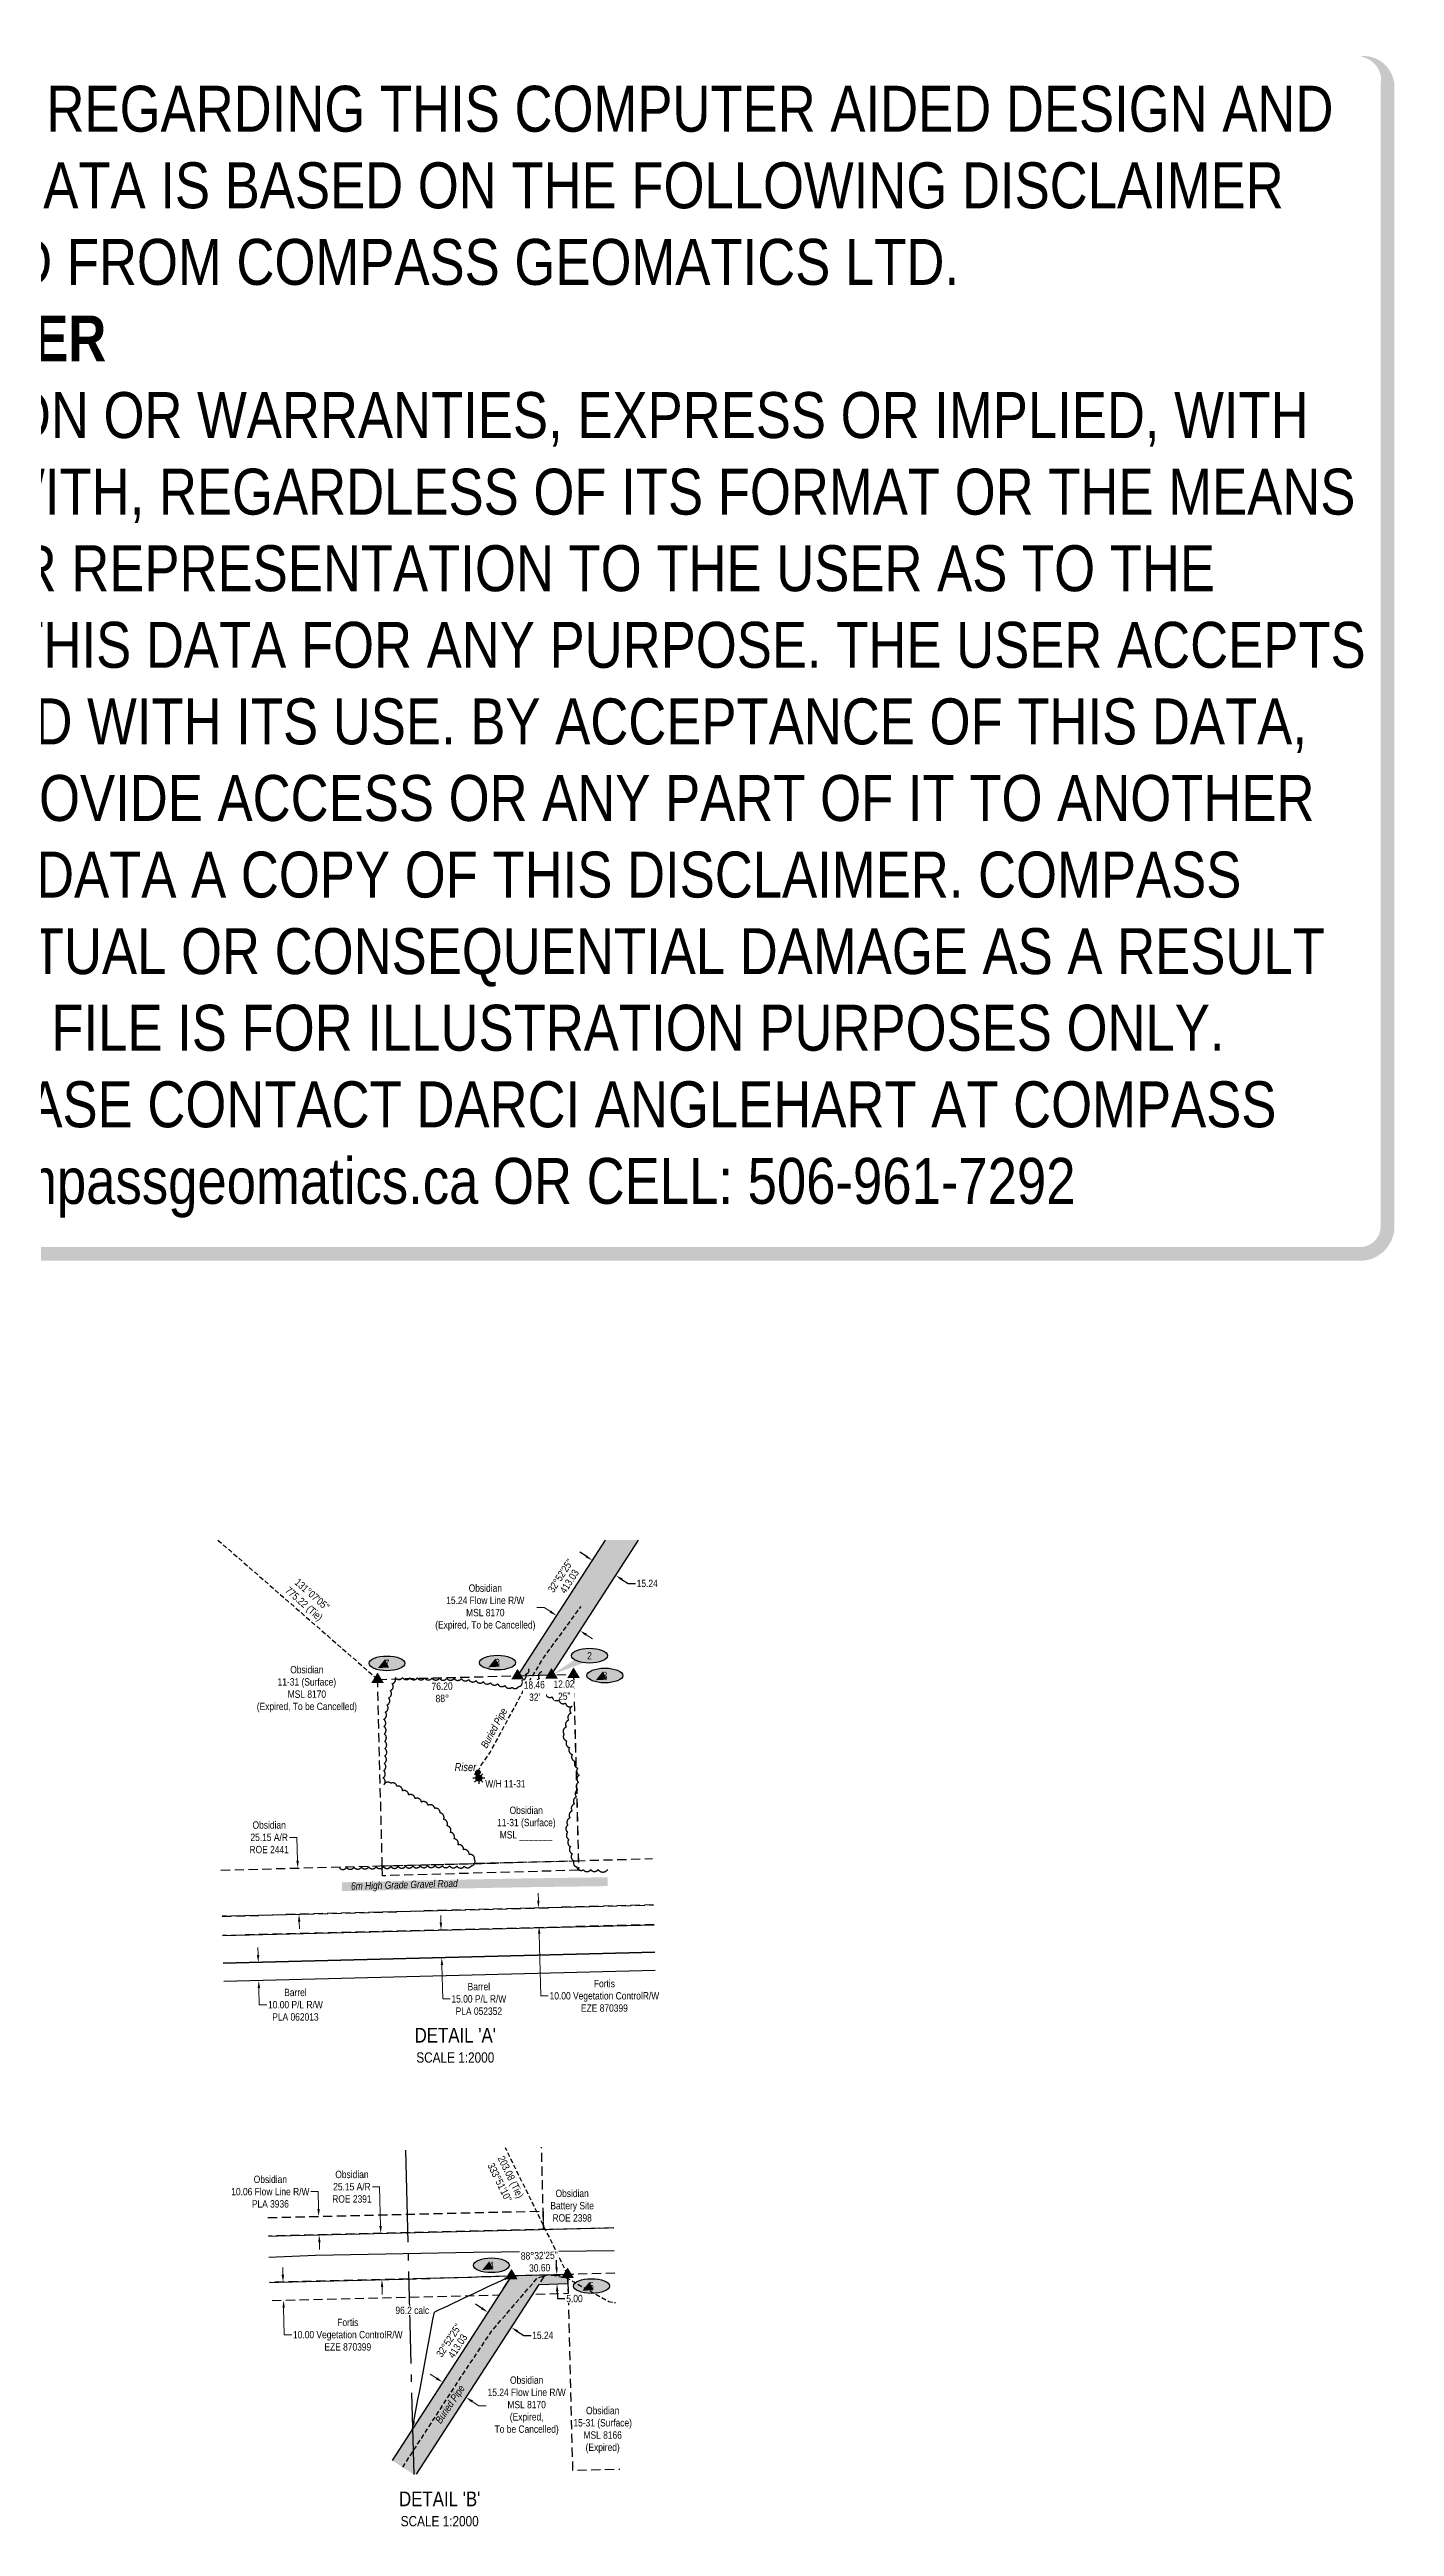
# Model space of a CAD drawing. Extents: x 622057 to 626005, y 5884179 to 5887549.
# Drawn here: x 624176 to 626005, y 5884179 to 5887549 of the extents above; entities that cross this region are included whole.
import ezdxf
from ezdxf.enums import TextEntityAlignment as Align

# ---------------------------------------------------------------- set-up
doc = ezdxf.new("R2010")
doc.units = 0
doc.header["$LTSCALE"] = 5
doc.header["$PDMODE"] = 3
doc.header["$PDSIZE"] = 0.5
for name, pattern in [('0', [1, 1, 0]), ('foc-ACCESSROAD', [3.75, 2.5, -1.25]), ('foc-FLOWLINE', [3.75, 2.5, -1.25]), ('foc-QUARTERLINE', [33, 25, -3, 2, -3]), ('foc-TIELINE', [1.875, 1.25, -0.625]), ('UG_PIPE', [1.875, 1.25, -0.625])]:
    doc.linetypes.add(name, pattern=pattern)
doc.layers.get('Defpoints').update_dxf_attribs({"color": 9})
for name, color, linetype in [('AS-PIPE-UG', 44, 'UG_PIPE'), ('AS-PIPE-UG-T', 44, 'Continuous'), ('AS-POWER', 104, 'foc-POWER'), ('AS-ROADS', 254, 'Continuous'), ('AS-SYMBOL', 7, 'Continuous'), ('C-AR', 13, 'foc-ACCESSROAD'), ('C-FLOWLINE', 13, 'foc-FLOWLINE'), ('C-WS', 13, 'foc-ACCESSROAD'), ('C-WS-S', 8, 'Continuous'), ('DETAIL-T', 7, 'Continuous'), ('F-EZE', 190, 'foc-FLOWLINE'), ('F-RW', 190, 'Continuous'), ('L-BD', 7, 'Continuous'), ('L-MON', 1, 'Continuous'), ('L-SECQ', 8, 'foc-QUARTERLINE'), ('L-TIE', 7, 'foc-TIELINE'), ('L-TIE-T', 7, 'Continuous'), ('P-ELEVATION', 7, 'Continuous'), ('P-PROPOSED', 10, 'Continuous'), ('P-PROPOSED-H', 21, 'Continuous'), ('P-TXT', 4, 'Continuous'), ('T-BUSH', 110, '0')]:
    doc.layers.add(name, color=color, linetype=linetype)
for name, color, linetype, lineweight in [('C-AR-T', 13, 'Continuous', 9), ('C-FLOWLINE-T', 13, 'Continuous', 9), ('C-WS-T', 13, 'Continuous', 9), ('F-EZE-T', 190, 'Continuous', 9), ('F-RW-T', 190, 'Continuous', 9), ('T-TEXT', 48, 'Continuous', 18)]:
    doc.layers.add(name, color=color, linetype=linetype, lineweight=lineweight)
doc.layers.add('DISCLAIMER', color=7, linetype='Continuous', plot=False)
doc.styles.add('100L', font='ARIALN.TTF', dxfattribs={"height": 11})
doc.styles.add('80', font='ARIALN.TTF', dxfattribs={"height": 10})
doc.styles.add('80CG', font='ARIALN.TTF', dxfattribs={"height": 10})
doc.styles.add('80L', font='ARIALN.TTF', dxfattribs={"height": 10})
doc.styles.add('foc-LtypeFont', font='ARIALN.TTF', dxfattribs={"height": 7.35})
doc.linetypes.add('foc-POWER', pattern='A,6,-1,["P",foc-LtypeFont,S=0.2,R=0,X=-0.625,Y=-0.75],-1.24,4', length=12.24)
doc.dimstyles.new('Compass 5 000', dxfattribs={"dimscale": 5, "dimtxt": 9, "dimasz": 2, "dimexe": 0.2, "dimexo": 0.0625, "dimgap": 0.5, "dimtad": 0, "dimtih": 1, "dimtoh": 1, "dimzin": 0, "dimdsep": 46, "dimtxsty": '80CG', "dimcen": 0.1, "dimse1": 1, "dimse2": 1, "dimclrd": 256, "dimclrt": 256, "dimaunit": 1, "dimadec": 4, "dimazin": 0, "dimtfac": 0.06, "dimtofl": 0, "dimtmove": 0, "dimatfit": 1, "dimfxl": 0.2, "dimtolj": 1, "dimtzin": 0, "dimlwd": -1, "dimarcsym": 0})

# ---------------------------------------------------------------- blocks, each defined once
blk = doc.blocks.new('we')
at = {"layer": 'P-ELEVATION'}
h = blk.add_hatch(color=111, dxfattribs=at)
h.dxf.hatch_style = 1
edge = h.paths.add_edge_path()
edge.add_ellipse((0, 0), major_axis=(-24.4, 0), ratio=0.410256, start_angle=0, end_angle=360)
at = {"layer": 'P-ELEVATION', "color": 7, "flags": 128}
blk.add_lwpolyline([(0, 0, 12.5, 0, 0), (-12.4, -6.4, 0, 0, 0)], format="xyseb", dxfattribs=at)
at = {"layer": 'P-ELEVATION', "color": 7}
blk.add_ellipse((0, 0), major_axis=(-24.4, 0), ratio=0.410256, dxfattribs=at)
at = {"layer": 'P-ELEVATION', "style": '80'}
blk.add_attdef('ELEVATION', text='', height=10, dxfattribs=at).set_placement((0, 0), align=Align.MIDDLE_CENTER)
blk = doc.blocks.new('*D502')
at = {"layer": 'C-AR-T', "transparency": 16777216}
for p, q in [((624512.6, 5885116.9), (624502.6, 5885116.9)), ((624513.4, 5885085.1), (624512.6, 5885116.9)), ((624515.6, 5885002.3), (624515.9, 5884992.3))]:
    blk.add_line(p, q, dxfattribs=at)
for points in [[(624515.1, 5885085.2), (624511.7, 5885085.1), (624513.7, 5885075.1)], [(624517.3, 5885002.3), (624513.9, 5885002.2), (624515.3, 5885012.2)]]:
    blk.add_solid(points, dxfattribs=at)
at = {"layer": 'Defpoints', "color": 0, "transparency": 16777216}
for p in [(624510, 5885075), (624513.7, 5885075.1), (624511.7, 5885012.1)]:
    blk.add_point(p, dxfattribs=at)
at = {"layer": 'C-AR-T', "transparency": 16777216, "insert": (624474.8, 5885116.9), "char_height": 10, "attachment_point": 5, "style": '80CG'}
blk.add_mtext('\\A1;Obsidian\\P25.15 A/R\\PROE 2441', dxfattribs=at)
blk = doc.blocks.new('*D503')
at = {"layer": 'C-AR-T', "transparency": 16777216}
for p, q in [((624848.7, 5885429.5), (624838.7, 5885429.5)), ((624857.1, 5885424.1), (624848.7, 5885429.5)), ((624905.9, 5885392.5), (624914.3, 5885387.1))]:
    blk.add_line(p, q, dxfattribs=at)
for points in [[(624858, 5885425.5), (624856.2, 5885422.7), (624865.5, 5885418.6)], [(624906.8, 5885393.9), (624905, 5885391.1), (624897.5, 5885398)]]:
    blk.add_solid(points, dxfattribs=at)
at = {"layer": 'Defpoints', "color": 0, "transparency": 16777216}
for p in [(624864.5, 5885417.1), (624865.5, 5885418.6), (624896.5, 5885396.4)]:
    blk.add_point(p, dxfattribs=at)
at = {"layer": 'C-AR-T', "transparency": 16777216, "insert": (624768.7, 5885429.5), "char_height": 10, "attachment_point": 5, "style": '80CG'}
blk.add_mtext('\\A1;Obsidian\\P15.24 Flow Line R/W\\PMSL 8170\\P(Expired, To be Cancelled)', dxfattribs=at)
blk = doc.blocks.new('*D504')
at = {"layer": 'Defpoints', "color": 0, "transparency": 16777216}
for p in [(624858.4, 5885021.4), (624841.7, 5884995.8), (624859.1, 5884996.2)]:
    blk.add_point(p, dxfattribs=at)
at = {"layer": 'F-EZE-T', "transparency": 16777216}
for p, q in [((624840.8, 5885030.9), (624840.5, 5885040.9)), ((624842, 5884985.8), (624844.3, 5884901.3)), ((624844.3, 5884901.3), (624854.3, 5884901.3))]:
    blk.add_line(p, q, dxfattribs=at)
for points in [[(624842.4, 5885030.9), (624839.1, 5885030.8), (624841, 5885020.9)], [(624843.6, 5884985.8), (624840.3, 5884985.7), (624841.7, 5884995.8)]]:
    blk.add_solid(points, dxfattribs=at)
at = {"layer": 'F-EZE-T', "transparency": 16777216, "insert": (624930.6, 5884901.3), "char_height": 10, "attachment_point": 5, "style": '80CG'}
blk.add_mtext('\\A1;Fortis\\P10.00 Vegetation ControlR/W\\PEZE 870399', dxfattribs=at)
blk = doc.blocks.new('*D505')
at = {"layer": 'Defpoints', "color": 0, "transparency": 16777216}
for p in [(624456.7, 5884946.8), (624457.3, 5884921.8), (624460.6, 5884921.9)]:
    blk.add_point(p, dxfattribs=at)
at = {"layer": 'F-RW-T', "transparency": 16777216}
for p, q in [((624459.7, 5884956.9), (624459.5, 5884966.9)), ((624460.9, 5884911.9), (624461.4, 5884889.2)), ((624461.4, 5884889.2), (624471.4, 5884889.2))]:
    blk.add_line(p, q, dxfattribs=at)
for points in [[(624461.4, 5884956.9), (624458, 5884956.9), (624460, 5884946.9)], [(624462.5, 5884912), (624459.2, 5884911.9), (624460.6, 5884921.9)]]:
    blk.add_solid(points, dxfattribs=at)
at = {"layer": 'F-RW-T', "transparency": 16777216, "insert": (624510.5, 5884889.2), "char_height": 10, "attachment_point": 5, "style": '80CG'}
blk.add_mtext('\\A1;Barrel\\P10.00 P/L R/W\\PPLA 062013', dxfattribs=at)
blk = doc.blocks.new('*D506')
at = {"layer": 'Defpoints', "color": 0, "transparency": 16777216}
for p in [(624753.4, 5884991.9), (624709.4, 5884953.2), (624754.4, 5884954.4)]:
    blk.add_point(p, dxfattribs=at)
at = {"layer": 'F-RW-T', "transparency": 16777216}
for p, q in [((624708.2, 5885000.8), (624708, 5885010.8)), ((624709.7, 5884943.2), (624710.9, 5884897.1)), ((624710.9, 5884897.1), (624720.9, 5884897.1))]:
    blk.add_line(p, q, dxfattribs=at)
for points in [[(624709.9, 5885000.8), (624706.6, 5885000.8), (624708.5, 5884990.8)], [(624711.4, 5884943.3), (624708, 5884943.2), (624709.4, 5884953.2)]]:
    blk.add_solid(points, dxfattribs=at)
at = {"layer": 'F-RW-T', "transparency": 16777216, "insert": (624759.9, 5884897.1), "char_height": 10, "attachment_point": 5, "style": '80CG'}
blk.add_mtext('\\A1;Barrel\\P15.00 P/L R/W\\PPLA 052352', dxfattribs=at)
blk = doc.blocks.new('RISER')
h = blk.add_hatch(color=255)
h.dxf.hatch_style = 1
edge = h.paths.add_edge_path()
edge.add_arc((0, 0), 0.7, 0, 360)
blk.add_hatch(color=13).paths.add_polyline_path([(0.58, -0.15), (-0.58, -0.15, 0.774597)])
at = {"color": 13}
blk.add_line((-0.58, -0.15), (0.58, -0.15), dxfattribs=at)
blk.add_circle((0, 0), 0.6, dxfattribs=at)
blk = doc.blocks.new('GAS')
h = blk.add_hatch(color=255)
h.dxf.hatch_style = 1
edge = h.paths.add_edge_path()
edge.add_arc((0, 0), 0.9, 0, 360)
for p, q in [((-0.81, 0), (-1.62, 0)), ((-0.57, 0.57), (-1.14, 1.14)), ((0, 0.81), (0, 1.62)), ((0.57, 0.57), (1.14, 1.14)), ((1.62, 0), (0.81, 0)), ((-0.57, -0.57), (-1.14, -1.14)), ((0, -0.81), (0, -1.62)), ((1.14, -1.14), (0.57, -0.57))]:
    blk.add_line(p, q)
blk.add_circle((0, 0), 0.8)
blk = doc.blocks.new('TRIA')
blk.add_hatch(color=255).paths.add_polyline_path([(-0.04, 1.52), (-1.47, -0.87), (1.39, -0.87)])
blk = doc.blocks.new('Hybrid_XC')
h = blk.add_hatch(color=251)
h.dxf.hatch_style = 1
h.paths.add_polyline_path([(-0.41, -0.24), (0, 0.45), (0.41, -0.24)])
at = {"color": 251}
for points in [[(-1.3, -0.74), (0, 1.42), (1.3, -0.74)], [(-0.41, -0.24), (0, 0.45), (0.41, -0.24)]]:
    blk.add_lwpolyline(points, close=True, dxfattribs=at)
at = {"color": 4}
blk.add_lwpolyline([(-0.41, -0.24), (0, 0.45), (0.41, -0.24)], close=True, dxfattribs=at)
at = {"layer": 'Defpoints'}
blk.add_circle((0, 0), 0.1, dxfattribs=at)
at = {"xscale": 1.2, "yscale": 1.2, "zscale": 1.2}
blk.add_blockref('TRIA', (0.05, 0.06), dxfattribs=at)
blk = doc.blocks.new('Hybrid_EC')
at = {"color": 251}
for points in [[(-1.3, -0.74), (0, 1.42), (1.3, -0.74)], [(0.47, -0.26), (0, 0.53), (-0.47, -0.26)]]:
    blk.add_lwpolyline(points, close=True, dxfattribs=at)
at = {"layer": 'Defpoints'}
blk.add_circle((0, 0), 0.05, dxfattribs=at)
at = {"xscale": 1.2, "yscale": 1.2, "zscale": 1.2}
blk.add_blockref('TRIA', (0.05, 0.06), dxfattribs=at)
blk = doc.blocks.new('*D507')
at = {"layer": 'C-AR-T', "transparency": 16777216}
for p, q in [((624625, 5884641.6), (624615, 5884641.6)), ((624626.3, 5884588.1), (624625, 5884641.6)), ((624628.3, 5884505.2), (624628.5, 5884495.2))]:
    blk.add_line(p, q, dxfattribs=at)
for points in [[(624628, 5884588.1), (624624.6, 5884588), (624626.5, 5884578.1)], [(624630, 5884505.2), (624626.6, 5884505.1), (624628.1, 5884515.2)]]:
    blk.add_solid(points, dxfattribs=at)
at = {"layer": 'Defpoints', "color": 0, "transparency": 16777216}
for p in [(624375.2, 5884572), (624376.8, 5884509.1), (624628.1, 5884515.2)]:
    blk.add_point(p, dxfattribs=at)
at = {"layer": 'C-AR-T', "transparency": 16777216, "insert": (624587.3, 5884641.6), "char_height": 10, "attachment_point": 5, "style": '80CG', "bg_fill": 3, "box_fill_scale": 1.1, "bg_fill_color": 256, "bg_fill_true_color": 13158600, "bg_fill_transparency": 0}
blk.add_mtext('\\A1;Obsidian\\P25.15 A/R\\PROE 2391', dxfattribs=at)
blk = doc.blocks.new('*D508')
at = {"layer": 'Defpoints', "color": 0, "transparency": 16777216}
for p in [(624804.1, 5884450.2), (624691.9, 5884346.7), (624723.8, 5884326)]:
    blk.add_point(p, dxfattribs=at)
at = {"layer": 'P-TXT', "transparency": 16777216}
for p, q in [((624763.7, 5884476.3), (624755.3, 5884481.8)), ((624812.5, 5884444.8), (624820.9, 5884439.4)), ((624820.9, 5884439.4), (624830.9, 5884439.4))]:
    blk.add_line(p, q, dxfattribs=at)
for points in [[(624764.6, 5884477.7), (624762.8, 5884474.9), (624772.1, 5884470.9)], [(624813.4, 5884446.2), (624811.6, 5884443.4), (624804.1, 5884450.2)]]:
    blk.add_solid(points, dxfattribs=at)
at = {"layer": 'P-TXT', "transparency": 16777216, "insert": (624846.8, 5884439.4), "char_height": 10, "attachment_point": 5, "style": '80CG'}
blk.add_mtext('\\A1;15.24', dxfattribs=at)
blk = doc.blocks.new('*D509')
at = {"layer": 'C-FLOWLINE-T', "transparency": 16777216}
for p, q in [((624541.4, 5884634.9), (624531.4, 5884634.9)), ((624541.9, 5884611.2), (624541.4, 5884634.9)), ((624543, 5884566.1), (624543.3, 5884556.1))]:
    blk.add_line(p, q, dxfattribs=at)
for points in [[(624543.6, 5884611.2), (624540.3, 5884611.2), (624542.2, 5884601.2)], [(624544.7, 5884566.1), (624541.4, 5884566), (624542.8, 5884576.1)]]:
    blk.add_solid(points, dxfattribs=at)
at = {"layer": 'Defpoints', "color": 0, "transparency": 16777216}
for p in [(624522.8, 5884600.7), (624523.4, 5884575.6), (624542.2, 5884601.2)]:
    blk.add_point(p, dxfattribs=at)
at = {"layer": 'C-FLOWLINE-T', "transparency": 16777216, "insert": (624476.4, 5884634.9), "char_height": 10, "attachment_point": 5, "style": '80CG'}
blk.add_mtext('\\A1;Obsidian\\P10.06 Flow Line R/W\\PPLA 3936', dxfattribs=at)
blk = doc.blocks.new('*D510')
at = {"layer": 'Defpoints', "color": 0, "transparency": 16777216}
for p in [(624589.5, 5884514.3), (624494.3, 5884486.9), (624590.1, 5884489.2)]:
    blk.add_point(p, dxfattribs=at)
at = {"layer": 'F-EZE-T', "transparency": 16777216}
for p, q in [((624493.4, 5884521.9), (624493.2, 5884531.9)), ((624494.5, 5884476.9), (624495.4, 5884440.3)), ((624495.4, 5884440.3), (624505.4, 5884440.3))]:
    blk.add_line(p, q, dxfattribs=at)
for points in [[(624495.1, 5884522), (624491.7, 5884521.9), (624493.7, 5884511.9)], [(624496.2, 5884477), (624492.8, 5884476.9), (624494.3, 5884486.9)]]:
    blk.add_solid(points, dxfattribs=at)
at = {"layer": 'F-EZE-T', "transparency": 16777216, "insert": (624581.7, 5884440.3), "char_height": 10, "attachment_point": 5, "style": '80CG'}
blk.add_mtext('\\A1;Fortis\\P10.00 Vegetation ControlR/W\\PEZE 870399', dxfattribs=at)
blk = doc.blocks.new('*D511')
at = {"layer": 'C-AR-T', "transparency": 16777216}
for p, q in [((624702.2, 5884381.1), (624693.8, 5884386.5)), ((624750.9, 5884349.5), (624759.9, 5884343.7)), ((624759.9, 5884343.7), (624769.9, 5884343.7))]:
    blk.add_line(p, q, dxfattribs=at)
for points in [[(624703.1, 5884382.5), (624701.2, 5884379.7), (624710.6, 5884375.6)], [(624751.8, 5884350.9), (624750, 5884348.1), (624742.5, 5884355)]]:
    blk.add_solid(points, dxfattribs=at)
at = {"layer": 'Defpoints', "color": 0, "transparency": 16777216}
for p in [(624739.3, 5884420.2), (624771.3, 5884399.5), (624742.5, 5884355)]:
    blk.add_point(p, dxfattribs=at)
at = {"layer": 'C-AR-T', "transparency": 16777216, "insert": (624824.9, 5884343.7), "char_height": 10, "attachment_point": 5, "style": '80CG'}
blk.add_mtext('\\A1;Obsidian\\P15.24 Flow Line R/W\\PMSL 8170\\P(Expired, \\PTo be Cancelled)', dxfattribs=at)
blk = doc.blocks.new('*U515')
at = {"layer": 'P-ELEVATION'}
h = blk.add_hatch(color=111, dxfattribs=at)
h.dxf.hatch_style = 1
edge = h.paths.add_edge_path()
edge.add_ellipse((0, 0), major_axis=(-24.4, 0), ratio=0.410256, start_angle=0, end_angle=360)
at = {"layer": 'P-ELEVATION', "color": 7, "flags": 128}
blk.add_lwpolyline([(0, 0, 12.5, 0, 0), (-51.8, -26.2, 0, 0, 0)], format="xyseb", dxfattribs=at)
at = {"layer": 'P-ELEVATION', "color": 7}
blk.add_ellipse((0, 0), major_axis=(-24.4, 0), ratio=0.410256, dxfattribs=at)
at = {"layer": 'P-ELEVATION', "style": '80'}
blk.add_attdef('ELEVATION', text='', height=10, dxfattribs=at).set_placement((0, 0), align=Align.MIDDLE_CENTER)
blk = doc.blocks.new('*D513')
at = {"layer": 'Defpoints', "color": 0, "transparency": 16777216}
blk.add_point((624864.5, 5884521.9), dxfattribs=at)
at = {"layer": 'P-TXT', "transparency": 16777216}
for p, q in [((624865.6, 5884531.9), (624865.4, 5884541.9)), ((624866.5, 5884499.4), (624866.7, 5884489.4)), ((624866.7, 5884489.4), (624876.7, 5884489.4))]:
    blk.add_line(p, q, dxfattribs=at)
for points in [[(624867.3, 5884532), (624864, 5884531.9), (624865.9, 5884521.9)], [(624868.1, 5884499.5), (624864.8, 5884499.4), (624866.2, 5884509.4)]]:
    blk.add_solid(points, dxfattribs=at)
at = {"layer": 'P-TXT', "transparency": 16777216, "insert": (624889.9, 5884489.4), "char_height": 10, "attachment_point": 5, "style": '80CG', "bg_fill": 3, "box_fill_scale": 1.1, "bg_fill_color": 256, "bg_fill_true_color": 13158600, "bg_fill_transparency": 0}
blk.add_mtext('\\A1;5.00', dxfattribs=at)
at = {"layer": 'Defpoints', "color": 0, "transparency": 16777216}
for p in [(624864.8, 5884509.4), (624866.2, 5884509.4)]:
    blk.add_point(p, dxfattribs=at)
blk = doc.blocks.new('*D516')
at = {"layer": 'Defpoints', "color": 0, "transparency": 16777216}
for p in [(624913.5, 5885492.9), (624945.5, 5885472.3), (624946.1, 5885473.2)]:
    blk.add_point(p, dxfattribs=at)
at = {"layer": 'P-TXT', "transparency": 16777216}
for p, q in [((624905.7, 5885499.3), (624897.3, 5885504.7)), ((624954.5, 5885467.7), (624962.9, 5885462.3)), ((624962.9, 5885462.3), (624972.9, 5885462.3))]:
    blk.add_line(p, q, dxfattribs=at)
for points in [[(624906.6, 5885500.7), (624904.8, 5885497.9), (624914.1, 5885493.8)], [(624955.4, 5885469.1), (624953.6, 5885466.3), (624946.1, 5885473.2)]]:
    blk.add_solid(points, dxfattribs=at)
at = {"layer": 'P-TXT', "transparency": 16777216, "insert": (624988.8, 5885462.3), "char_height": 10, "attachment_point": 5, "style": '80CG'}
blk.add_mtext('\\A1;15.24', dxfattribs=at)
blk = doc.blocks.new('Disclaimer_Legal')
at = {"layer": 'DISCLAIMER', "color": 254, "flags": 128}
blk.add_lwpolyline([(-3612.9, -1104.6, 37.5, 37.5, 0), (4096.1, -1104.6, 37.5, 37.5, 0.414214), (4171.1, -1029.6, 37.5, 37.5, 0), (4171.1, 2078.7, 37.5, 0, 0.414214), (4096.1, 2153.7, 0, 0, 0), (-3612.9, 2153.7, 0, 0, 0.414214), (-3687.9, 2078.7, 0, 0, 0), (-3687.9, -1029.6, 0, 37.5, 0.414214)], format="xyseb", close=True, dxfattribs=at)
at = {"layer": 'DISCLAIMER', "color": 254, "insert": (241.6, 533.9), "char_height": 125, "width": 7717.568, "attachment_point": 5, "style": '80'}
blk.add_mtext('NOTICE TO THE CORPORATION, PERSON &/OR PERSONS REGARDING THIS COMPUTER AIDED DESIGN AND DRAFTING (CADD) FILES. ACCEPTANCE OF THE CADD DATA IS BASED ON THE FOLLOWING DISCLAIMER WHICH COVERS ALL CADD DATA RECIEVED FROM COMPASS GEOMATICS LTD.\\P{\\fArial Narrow|b1|i0|c0|p34;DISCLAIMER}\\PCOMPASS GEOMATICS LTD. MAKES NO REPRESENTATION OR WARRANTIES, EXPRESS OR IMPLIED, WITH RESPECT TO THE REUSE OF THE DATA PROVIDED HEREWITH, REGARDLESS OF ITS FORMAT OR THE MEANS OF ITS TRANSMISSION. THERE IS NO GUARANTEE OR REPRESENTATION TO THE USER AS TO THE ACCURACY, CURRENCY, SUITABILITY OR RELIABILITY OF THIS DATA FOR ANY PURPOSE. THE USER ACCEPTS THE DATA "AS IS", AND ASSUMES ALL RISKS ASSOCIATED WITH ITS USE. BY ACCEPTANCE OF THIS DATA, THE USER AGREES NOT TO TRANSMIT THIS DATA OR PROVIDE ACCESS OR ANY PART OF IT TO ANOTHER PARTY UNLESS THE USER SHALL INCLUDE WITH THE DATA A COPY OF THIS DISCLAIMER. COMPASS GEOMATICS LTD. ASSUMES NO RESPONSIBILITY FOR ACTUAL OR CONSEQUENTIAL DAMAGE AS A RESULT OF ANY USER\'S RELIANCE ON THIS DATA. THIS CADD FILE IS FOR ILLUSTRATION PURPOSES ONLY.\\PIF YOU REQUIRE MORE ACCURATE INFORMATION, PLEASE CONTACT DARCI ANGLEHART AT COMPASS GEOMATICS LTD. VIA EMAIL: darci.anglehart@compassgeomatics.ca OR CELL: 506-961-7292', dxfattribs=at)

msp = doc.modelspace()

# ---------------------------------------------------------------- hatches: boundary and pattern name
at = {"layer": 'P-PROPOSED-H'}
h = msp.add_hatch(color=256, dxfattribs=at)
h.dxf.hatch_style = 1
h.paths.add_polyline_path([(624931.791, 5885521.243), (624812.527, 5885336.704), (624858.634, 5885337.879), (624977.14, 5885521.243)])
h = msp.add_hatch(color=256, dxfattribs=at)
h.dxf.hatch_style = 1
h.paths.add_polyline_path([(624671.297, 5884250.258), (624674.926, 5884250.351), (624841.966, 5884508.811), (624880.846, 5884509.802), (624880.528, 5884522.298), (624804.075, 5884520.35), (624641.827, 5884269.304)])

# ---------------------------------------------------------------- linework, layer by layer
at = {"layer": 'AS-PIPE-UG', "flags": 128}
for points in [[(624758.729, 5885205.827), (624763.101, 5885214.979), (624774.721, 5885231.892), (624791.091, 5885261.854), (624819.451, 5885314.362), (624847.881, 5885361.049), (624894.124, 5885424.652), (624898.81, 5885431.097)], [(624656.338, 5884259.926), (624676.392, 5884290.952), (624733.075, 5884378.804), (624777.725, 5884445.629), (624839.382, 5884517.307), (624854.957, 5884522.247), (624879.722, 5884517.524), (624914.735, 5884497.754), (624936.56, 5884485.519), (624945.885, 5884484.062)]]:
    msp.add_lwpolyline(points, dxfattribs=at)
at = {"layer": 'AS-POWER', "flags": 128}
msp.add_lwpolyline([(624474.382, 5884545.945), (624537.726, 5884548.421), (624752.84, 5884552.751), (624944.079, 5884554.962)], dxfattribs=at)
at = {"layer": 'AS-ROADS', "const_width": 11.996, "flags": 128}
msp.add_lwpolyline([(624573.674, 5885049.797), (624612.679, 5885050.492), (624677.951, 5885052.277), (624763.621, 5885053.982), (624828.269, 5885055.119), (624876.151, 5885055.799), (624934.951, 5885056.589)], dxfattribs=at)
at = {"layer": 'C-AR'}
for points in [[(624409.24, 5885072.362), (624625.233, 5885078.093), (624891.841, 5885085.172), (624995.833, 5885087.937)], [(624997.428, 5885025.042), (624410.834, 5885009.474)]]:
    msp.add_lwpolyline(points, dxfattribs=at)
at = {"layer": 'C-FLOWLINE', "flags": 128}
msp.add_lwpolyline([(624473.091, 5884599.546), (624662.254, 5884604.106), (624847.253, 5884608.566), (624847.83, 5884583.398), (624662.897, 5884578.942), (624473.697, 5884574.386)], dxfattribs=at)
at = {"layer": 'C-WS'}
for points in [[(624622.156, 5885331.854), (624888.675, 5885338.644), (624895.683, 5885072.123), (624629.024, 5885064.662)], [(624629.024, 5885064.662), (624628.633, 5885077.599)]]:
    msp.add_lwpolyline(points, dxfattribs=at)
msp.add_lwpolyline([(624628.633, 5885077.599), (624622.156, 5885331.854), (624888.675, 5885338.644), (624895.151, 5885084.438)], close=True, dxfattribs=at)
at = {"layer": 'C-WS', "flags": 128}
for points in [[(624943.296, 5884585.697), (624847.83, 5884583.398), (624847.253, 5884608.566), (624845.845, 5884669.964), (624845.269, 5884695.096), (624845.262, 5884695.439)], [(624473.697, 5884574.386), (624662.897, 5884578.942), (624847.83, 5884583.398), (624943.296, 5884585.697)], [(624944.869, 5884523.937), (624664.505, 5884516.062), (624475.212, 5884511.502)], [(624944.869, 5884523.937), (624880.528, 5884522.298), (624887.317, 5884255.779), (624951.659, 5884257.418)]]:
    msp.add_lwpolyline(points, dxfattribs=at)
at = {"layer": 'F-EZE'}
for points in [[(624410.834, 5885009.474), (624997.428, 5885025.042)], [(624998.111, 5884998.103), (624411.498, 5884983.317)]]:
    msp.add_lwpolyline(points, dxfattribs=at)
at = {"layer": 'F-EZE', "flags": 128}
msp.add_lwpolyline([(624475.212, 5884511.502), (624664.505, 5884516.062), (624804.075, 5884520.35), (624787.04, 5884493.992), (624665.143, 5884491.055), (624475.814, 5884486.495)], dxfattribs=at)
msp.add_lwpolyline([(624880.554, 5884521.265), (624881.191, 5884496.258), (624833.104, 5884495.098), (624850.182, 5884521.525), (624880.554, 5884521.265)], close=True, dxfattribs=at)
at = {"layer": 'F-RW'}
for points in [[(624411.498, 5884983.317), (624998.111, 5884998.103)], [(624999.062, 5884960.574), (624412.452, 5884945.701)], [(624412.452, 5884945.701), (624999.062, 5884960.574)], [(624999.696, 5884935.586), (624413.085, 5884920.711)]]:
    msp.add_lwpolyline(points, dxfattribs=at)
at = {"layer": 'L-SECQ'}
msp.add_line((624660.028, 5884691.195), (624671.297, 5884250.258), dxfattribs=at)
at = {"layer": 'L-TIE'}
msp.add_line((624405.199, 5885521.243), (624622.156, 5885331.854), dxfattribs=at)
at = {"layer": 'P-PROPOSED'}
for points in [[(624931.791, 5885521.243), (624812.527, 5885336.704), (624858.634, 5885337.879), (624977.14, 5885521.243)], [(624674.926, 5884250.351), (624841.966, 5884508.811), (624880.846, 5884509.802), (624880.528, 5884522.298), (624804.075, 5884520.35), (624641.827, 5884269.304)]]:
    msp.add_lwpolyline(points, dxfattribs=at)
at = {"layer": 'T-BUSH', "flags": 128}
for points in [[(624570.201, 5885075.723, 0.52056705), (624580.195, 5885075.939, 0.52056705), (624590.189, 5885076.156, 0.52056705), (624600.184, 5885076.373, 0.52056705), (624610.178, 5885076.59, 0.52056705), (624620.172, 5885076.807, 0.52056705), (624630.166, 5885077.023, 0.52056705), (624640.16, 5885077.24, 0.52056705), (624650.154, 5885077.457, 0.52056705), (624660.148, 5885077.674, 0.52056705), (624670.142, 5885077.891, 0.52056705), (624680.136, 5885078.107, 0.52056705), (624690.13, 5885078.324, 0.52056705), (624700.125, 5885078.541, 0.52056705), (624710.118, 5885078.402, 0.52056705), (624720.111, 5885078.132, 0.52056705), (624730.103, 5885077.862, 0.52056705), (624740.096, 5885077.592, 0.52056705), (624749.605, 5885078.157, 0.52056705), (624754.129, 5885086.924, 0.52056705), (624746.628, 5885093.532, 0.52056705), (624739.127, 5885100.14, 0.52056705), (624731.626, 5885106.748, 0.52056705), (624726.055, 5885114.899, 0.52056705), (624721.336, 5885123.712, 0.52056705), (624716.617, 5885132.524, 0.52056705), (624711.898, 5885141.337, 0.52056705), (624707.18, 5885150.15, 0.52056705), (624699.925, 5885156.284, 0.52056705), (624690.868, 5885160.515, 0.52056705), (624681.811, 5885164.746, 0.52056705), (624673.097, 5885169.631, 0.52056705), (624664.467, 5885174.675, 0.52056705), (624656.128, 5885180.145, 0.52056705), (624648.327, 5885186.396, 0.52056705), (624640.141, 5885190.446, 0.52056705), (624630.634, 5885188.285, 0.52056705), (624629.666, 5885197.721, 0.52056705), (624630.446, 5885207.687, 0.52056705), (624631.226, 5885217.653, 0.52056705), (624632.007, 5885227.619, 0.52056705), (624632.156, 5885237.597, 0.52056705), (624631.747, 5885247.585, 0.52056705), (624631.338, 5885257.573, 0.52056705), (624630.929, 5885267.561, 0.52056705), (624630.52, 5885277.549, 0.52056705), (624632.655, 5885287.297, 0.52056705), (624634.967, 5885297.022, 0.52056705), (624637.279, 5885306.748, 0.52056705), (624639.591, 5885316.473, 0.52056705), (624641.903, 5885326.199, 0.52056705), (624646.224, 5885334.303, 0.52056705), (624656.219, 5885334.153, 0.52056705), (624666.214, 5885334.003, 0.52056705), (624676.21, 5885333.852, 0.52056705), (624686.205, 5885333.702, 0.52056705), (624696.2, 5885333.552, 0.52056705), (624706.195, 5885333.401, 0.52056705), (624716.191, 5885333.251, 0.52056705), (624726.186, 5885333.101, 0.52056705), (624736.181, 5885332.95, 0.52056705), (624746.082, 5885331.594, 0.52056705), (624755.977, 5885330.173, 0.52056705), (624765.872, 5885328.752, 0.52056705), (624775.767, 5885327.331, 0.52056705), (624785.648, 5885325.839, 0.52056705), (624795.373, 5885323.524, 0.52056705), (624805.098, 5885321.208, 0.52056705), (624813.568, 5885321.816, 0.52056705), (624818.591, 5885330.459, 0.52056705), (624823.613, 5885339.102, 0.52056705), (624827.683, 5885346.106, 0.52056705)], [(624845.45, 5885342.129, 0.52056705), (624842.057, 5885332.726, 0.52056705), (624838.665, 5885323.323, 0.52056705), (624841.474, 5885316.491, 0.52056705), (624850.525, 5885312.248, 0.52056705), (624859.576, 5885308.004, 0.52056705), (624868.627, 5885303.76, 0.52056705), (624877.678, 5885299.517, 0.52056705), (624886.659, 5885295.156, 0.52056705), (624885.353, 5885285.809, 0.52056705), (624882.101, 5885276.356, 0.52056705), (624878.848, 5885266.904, 0.52056705), (624875.671, 5885257.453, 0.52056705), (624879.436, 5885248.193, 0.52056705), (624883.201, 5885238.933, 0.52056705), (624886.967, 5885229.673, 0.52056705), (624890.732, 5885220.412, 0.52056705), (624894.497, 5885211.152, 0.52056705), (624896.378, 5885201.596, 0.52056705), (624895.322, 5885191.656, 0.52056705), (624894.267, 5885181.715, 0.52056705), (624892.721, 5885171.874, 0.52056705), (624889.755, 5885162.327, 0.52056705), (624886.789, 5885152.781, 0.52056705), (624883.823, 5885143.235, 0.52056705), (624880.857, 5885133.688, 0.52056705), (624880.687, 5885123.946, 0.52056705), (624882.294, 5885114.08, 0.52056705), (624884.579, 5885104.352, 0.52056705), (624886.961, 5885094.643, 0.52056705), (624889.188, 5885084.904, 0.52056705), (624892.964, 5885076.662, 0.52056705), (624902.037, 5885072.851, 0.52056705), (624912.033, 5885072.962, 0.52056705), (624922.029, 5885073.072, 0.52056705), (624935.206, 5885073.218, 0.52056705)]]:
    msp.add_lwpolyline(points, format="xyb", dxfattribs=at)

# ---------------------------------------------------------------- block references
at = {"layer": 'AS-SYMBOL', "xscale": 4.998223250000007, "yscale": 4.998223250000007, "zscale": 4.998223250000007}
msp.add_blockref('RISER', (624758.726, 5885205.512), dxfattribs=at)
at = {"layer": 'C-AR', "color": 4, "xscale": 0.5, "yscale": 0.5, "zscale": 0.5}
msp.add_blockref('Disclaimer_Legal', (623909.88, 5886462.932), dxfattribs=at)
at = {"layer": 'C-WS-S', "color": 4, "xscale": 4.998223250000004, "yscale": 4.998223250000004, "zscale": 4.998223250000004}
msp.add_blockref('GAS', (624759.789, 5885197.623), dxfattribs=at)
at = {"layer": 'L-BD', "color": 4, "xscale": 0.99964465, "yscale": 0.99964465, "zscale": 0.99964465}
for p, values in [((624634.971, 5885353.58), {'ELEVATION': '7'}), ((624913.063, 5884506.514), {'ELEVATION': '5'})]:
    msp.add_blockref('we', p, dxfattribs=at).add_auto_attribs(values)
at = {"layer": 'L-MON', "color": 4, "xscale": 4.998223250000001, "yscale": 4.998223250000001, "zscale": 4.998223250000001}
msp.add_blockref('Hybrid_XC', (624622.156, 5885331.854), dxfattribs=at)

# ---------------------------------------------------------------- texts
at = {"layer": 'AS-PIPE-UG-T', "char_height": 10, "attachment_point": 1, "style": '80L'}
for insert, rotation in [((624761.548, 5885241.46), 61.350031), ((624699.48, 5884323.47), 55.933292)]:
    msp.add_mtext_dynamic_manual_height_columns('\\pi0.74159;{\\fArial Narrow|b0|i1|c0|p34;Buried Pipe}', width=59.9211, gutter_width=50, heights=[0], dxfattribs=dict(at, insert=insert, rotation=rotation))
at = {"layer": 'C-WS-T', "char_height": 9.99645, "width": 197.48738, "attachment_point": 5, "style": '80CG'}
for s, insert in [('\\A1;Obsidian\\P11-31 (Surface)\\PMSL 8170\\P(Expired, To be Cancelled)', (624526.069, 5885318.563)), ('\\A1;Obsidian\\PBattery Site\\PROE 2398', (624886.75, 5884615.8)), ('\\A1;Obsidian\\P15-31 (Surface)\\PMSL 8166\\P(Expired)', (624928.256, 5884310.617))]:
    msp.add_mtext(s, dxfattribs=dict(at, insert=insert))
at = {"layer": 'C-WS-T', "attachment_point": 1, "style": '80L'}
for s, width, insert, char_height in [('W/H 11-31', 75.86523, (624768.624, 5885194.869), 9.9964), ('\\pi21.89;Obsidian\\P\\pi4.9797;11-31 (Surface)\\P\\pi8.5391;MSL _______', 87.59886, (624779.813, 5885158.759), 9.99645)]:
    msp.add_mtext_dynamic_manual_height_columns(s, width=width, gutter_width=50, heights=[0], dxfattribs=dict(at, insert=insert, char_height=char_height))
at = {"layer": 'DETAIL-T', "color": 3, "char_height": 19.99289, "width": 116.93333, "attachment_point": 5, "style": '80CG'}
for s, insert in [("DETAIL 'A'\\P{\\H0.7x;SCALE 1:2000}", (624727.859, 5884833.983)), ("DETAIL 'B'\\P{\\H0.7x;SCALE 1:2000}", (624706.671, 5884203.177))]:
    msp.add_mtext(s, dxfattribs=dict(at, insert=insert))
at = {"layer": 'L-BD', "style": '80L'}
for s, p in [("32°52'25''", (624870.919, 5885472.886)), ('413.03', (624882.883, 5885465.154)), ("32°52'25''", (624719.084, 5884432.596)), ('413.03', (624731.047, 5884424.864))]:
    msp.add_text(s, height=9.9964, rotation=57.126, dxfattribs=at).set_placement(p, align=Align.MIDDLE)
at = {"layer": 'L-TIE-T', "insert": (624536.484, 5885451.12), "char_height": 9.99645, "width": 61.66876, "attachment_point": 2, "rotation": 318.8813, "style": '80L'}
msp.add_mtext("131°07'05'' 775.22 (Tie)", dxfattribs=at)
at = {"layer": 'T-TEXT', "insert": (624726.945, 5885218.059), "char_height": 10.99609, "attachment_point": 1, "style": '100L'}
msp.add_mtext_dynamic_manual_height_columns('{\\fArial Narrow|b0|i1|c0|p34;Riser}', width=16.43019, gutter_width=55, heights=[0], dxfattribs=at)
at = {"layer": 'T-TEXT', "insert": (624585.957, 5885055.667), "char_height": 9.99645, "attachment_point": 1, "rotation": 1.520236, "style": '80L'}
msp.add_mtext_dynamic_manual_height_columns('{\\fArial Narrow|b0|i1|c0|p34;6m High Grade Gravel Road}', width=146.42813, gutter_width=50, heights=[0], dxfattribs=at)

# ---------------------------------------------------------------- dimensions: what is measured, and where the dimension line sits
at = {"layer": 'C-AR-T', "color": 4}
for base, p1, p2, angle, text, picture, middle in [((624513.666, 5885075.132), (624511.67, 5885012.15), (624510.001, 5885075.035), 91.519908, 'Obsidian\\P25.15 A/R\\PROE 2441', '*D502', (624474.812, 5885116.875)), ((624742.538, 5884354.966), (624739.334, 5884420.177), (624771.322, 5884399.504), 327.125971, 'Obsidian\\P15.24 Flow Line R/W\\PMSL 8170\\P(Expired, \\PTo be Cancelled)', '*D511', (624824.911, 5884343.737))]:
    dim = msp.add_linear_dim(base=base, p1=p1, p2=p2, angle=angle, text=text, dimstyle='Compass 5 000', dxfattribs=at)
    dim.commit()
    dim.dimension.update_dxf_attribs({"geometry": picture, "text_midpoint": middle, "dimtype": 161})
at = {"layer": 'F-EZE-T', "color": 4}
dim = msp.add_linear_dim(base=(624841.714, 5884995.773), p1=(624858.375, 5885021.351), p2=(624859.052, 5884996.24), angle=271.544568, text='Fortis\\P10.00 Vegetation ControlR/W\\PEZE 870399', dimstyle='Compass 5 000', dxfattribs=at)
dim.commit()
dim.dimension.update_dxf_attribs({"geometry": '*D504', "text_midpoint": (624930.601, 5884901.34), "dimtype": 161})
at = {"layer": 'F-RW-T', "color": 4}
for base, p1, p2, angle, text, picture, middle in [((624709.439, 5884953.231), (624753.441, 5884991.936), (624754.393, 5884954.371), 271.452425, 'Barrel\\P15.00 P/L R/W\\PPLA 052352', '*D506', (624759.949, 5884897.058)), ((624460.598, 5884921.916), (624456.658, 5884946.821), (624457.292, 5884921.832), 271.452593, 'Barrel\\P10.00 P/L R/W\\PPLA 062013', '*D505', (624510.514, 5884889.202))]:
    dim = msp.add_linear_dim(base=base, p1=p1, p2=p2, angle=angle, text=text, dimstyle='Compass 5 000', dxfattribs=at)
    dim.commit()
    dim.dimension.update_dxf_attribs({"geometry": picture, "text_midpoint": middle, "dimtype": 161})
at = {"layer": 'P-TXT', "color": 4}
dim = msp.add_linear_dim(base=(624946.069, 5885473.167), p1=(624913.495, 5885492.932), p2=(624945.482, 5885472.259), angle=327.125971, text='15.24', dimstyle='Compass 5 000', dxfattribs=at)
dim.commit()
dim.dimension.update_dxf_attribs({"geometry": '*D516', "text_midpoint": (624988.804, 5885462.311), "dimtype": 161})
at = {"layer": 'P-TXT'}
dim = msp.add_linear_dim(base=(624804.104, 5884450.227), p1=(624691.861, 5884346.72), p2=(624723.848, 5884326.047), angle=327.125971, text='15.24', dimstyle='Compass 5 000', dxfattribs=at)
dim.commit()
dim.dimension.update_dxf_attribs({"geometry": '*D508', "text_midpoint": (624846.839, 5884439.371), "dimtype": 161})

# ---------------------------------------------------------------- leaders
at = {"layer": 'P-TXT', "path_type": 1}
msp.add_leader([(624669.708, 5884312.443), (624699.4, 5884470.854)], dimstyle='Compass 5 000', override={"dimgap": 0.5, "dimtad": 0}, dxfattribs=at)

# ---------------------------------------------------------------- next in the draw order: texts
at = {"layer": 'L-BD', "color": 4, "char_height": 9.9964, "attachment_point": 2, "rotation": 1.4593, "style": '80L', "bg_fill": 3, "box_fill_scale": 1.15, "bg_fill_color": 256, "bg_fill_true_color": 256, "bg_fill_transparency": 0}
for s, insert, width in [('76.20\\P88°', (624709.772, 5885327.571), 28.19366), ("18.46\\P32'", (624835.135, 5885329.336), 28.21412)]:
    msp.add_mtext(s, dxfattribs=dict(at, insert=insert, width=width))
at = {"layer": 'L-TIE-T', "insert": (624807.755, 5884657.067), "char_height": 9.99645, "width": 69.00348, "attachment_point": 2, "rotation": 296.147632, "style": '80L', "bg_fill": 3, "box_fill_scale": 1, "bg_fill_color": 256, "bg_fill_transparency": 0}
msp.add_mtext("203.08 (Tie)\\P333°51'10'' ", dxfattribs=at)

# ---------------------------------------------------------------- next in the draw order: dimensions: what is measured, and where the dimension line sits
at = {"layer": 'C-AR-T'}
dim = msp.add_linear_dim(base=(624628.053, 5884515.184), p1=(624375.235, 5884572.015), p2=(624376.75, 5884509.131), angle=271.379852, text='Obsidian\\P25.15 A/R\\PROE 2391', dimstyle='Compass 5 000', override={"dimtfill": 1}, dxfattribs=at)
dim.commit()
dim.dimension.update_dxf_attribs({"geometry": '*D507', "text_midpoint": (624587.262, 5884641.63), "dimtype": 161})

# ---------------------------------------------------------------- next in the draw order: linework, layer by layer
at = {"layer": 'L-TIE'}
msp.add_line((624880.528, 5884522.298), (624796.081, 5884694.312), dxfattribs=at)

# ---------------------------------------------------------------- next in the draw order: block references
at = {"layer": 'L-BD', "color": 4, "xscale": 0.99964465, "yscale": 0.99964465, "zscale": 0.99964465}
msp.add_blockref('we', (624785.237, 5885354.71), dxfattribs=at).add_auto_attribs({'ELEVATION': '3'})
at = {"layer": 'L-MON', "color": 4, "xscale": 4.998223250000001, "yscale": 4.998223250000001, "zscale": 4.998223250000001}
msp.add_blockref('Hybrid_EC', (624812.527, 5885336.704), dxfattribs=at)

# ---------------------------------------------------------------- next in the draw order: texts
at = {"layer": 'L-BD', "color": 4, "insert": (624875.545, 5885330.54), "char_height": 9.9964, "width": 28.19366, "attachment_point": 2, "rotation": 1.4593, "style": '80L', "bg_fill": 3, "box_fill_scale": 1, "bg_fill_color": 256, "bg_fill_transparency": 0}
msp.add_mtext('12.02\\P25"', dxfattribs=at)

# ---------------------------------------------------------------- next in the draw order: dimensions: what is measured, and where the dimension line sits
at = {"layer": 'C-FLOWLINE-T', "color": 4}
dim = msp.add_linear_dim(base=(624542.183, 5884601.212), p1=(624523.384, 5884575.582), p2=(624522.778, 5884600.744), angle=91.380892, text='Obsidian\\P10.06 Flow Line R/W\\PPLA 3936', dimstyle='Compass 5 000', dxfattribs=at)
dim.commit()
dim.dimension.update_dxf_attribs({"geometry": '*D509', "text_midpoint": (624476.372, 5884634.857), "dimtype": 161})
at = {"layer": 'F-EZE-T', "color": 4}
dim = msp.add_linear_dim(base=(624494.253, 5884486.939), p1=(624589.507, 5884514.255), p2=(624590.11, 5884489.248), angle=271.379851, text='Fortis\\P10.00 Vegetation ControlR/W\\PEZE 870399', dimstyle='Compass 5 000', dxfattribs=at)
dim.commit()
dim.dimension.update_dxf_attribs({"geometry": '*D510', "text_midpoint": (624581.717, 5884440.273), "dimtype": 161})

# ---------------------------------------------------------------- next in the draw order: block references
at = {"layer": 'L-BD', "color": 4, "xscale": 0.99964465, "yscale": 0.99964465, "zscale": 0.99964465}
for name, p, values in [('*U515', (624910.374, 5885364.063), {'ELEVATION': '2'}), ('we', (624931.255, 5885337.07), {'ELEVATION': '8'})]:
    msp.add_blockref(name, p, dxfattribs=at).add_auto_attribs(values)
at = {"layer": 'L-MON', "color": 4, "xscale": 4.998223250000001, "yscale": 4.998223250000001, "zscale": 4.998223250000001}
for name, p in [('Hybrid_XC', (624888.675, 5885338.644)), ('Hybrid_EC', (624858.634, 5885337.879))]:
    msp.add_blockref(name, p, dxfattribs=at)

# ---------------------------------------------------------------- next in the draw order: texts
at = {"layer": 'L-BD', "insert": (624842.038, 5884552.964), "char_height": 9.9964, "width": 49.91854, "attachment_point": 2, "rotation": 1.4593, "style": '80L', "bg_fill": 3, "box_fill_scale": 1.15, "bg_fill_color": 256, "bg_fill_true_color": 256, "bg_fill_transparency": 0}
msp.add_mtext("88°32'25''\\P30.60 ", dxfattribs=at)

# ---------------------------------------------------------------- next in the draw order: dimensions: what is measured, and where the dimension line sits
at = {"layer": 'C-AR-T', "color": 4}
dim = msp.add_aligned_dim(p1=(624896.48, 5885396.438), p2=(624864.493, 5885417.111), distance=-1.827, text='Obsidian\\P15.24 Flow Line R/W\\PMSL 8170\\P(Expired, To be Cancelled)', dimstyle='Compass 5 000', dxfattribs=at)
dim.commit()
dim.dimension.update_dxf_attribs({"geometry": '*D503', "text_midpoint": (624768.748, 5885429.502)})

# ---------------------------------------------------------------- next in the draw order: block references
at = {"layer": 'L-BD', "color": 4, "xscale": 0.99964465, "yscale": 0.99964465, "zscale": 0.99964465}
msp.add_blockref('we', (624776.964, 5884534.782), dxfattribs=at).add_auto_attribs({'ELEVATION': '4'})
at = {"layer": 'L-MON', "color": 4, "xscale": 4.998223250000001, "yscale": 4.998223250000001, "zscale": 4.998223250000001}
msp.add_blockref('Hybrid_EC', (624804.075, 5884520.35), dxfattribs=at)

# ---------------------------------------------------------------- next in the draw order: dimensions: what is measured, and where the dimension line sits
at = {"layer": 'P-TXT'}
dim = msp.add_aligned_dim(p1=(624864.518, 5884521.89), p2=(624864.836, 5884509.394), distance=1.368, text='5.00', dimstyle='Compass 5 000', override={"dimtfill": 1}, dxfattribs=at)
dim.commit()
dim.dimension.update_dxf_attribs({"geometry": '*D513', "text_midpoint": (624889.852, 5884489.435)})

# ---------------------------------------------------------------- next in the draw order: leaders
at = {"layer": 'P-TXT', "path_type": 1}
msp.add_leader([(624804.075, 5884520.35), (624699.4, 5884470.854)], dimstyle='Compass 5 000', override={"dimgap": 0.5, "dimtad": 0}, dxfattribs=at)

# ---------------------------------------------------------------- next in the draw order: block references
at = {"layer": 'L-MON', "color": 4, "xscale": 4.998223250000001, "yscale": 4.998223250000001, "zscale": 4.998223250000001}
msp.add_blockref('Hybrid_EC', (624880.528, 5884522.298), dxfattribs=at)

# ---------------------------------------------------------------- next in the draw order: texts
at = {"layer": 'P-TXT', "insert": (624646.452, 5884478.432), "char_height": 9.9964, "attachment_point": 1, "style": '80L', "bg_fill": 3, "box_fill_scale": 1.15, "bg_fill_color": 256, "bg_fill_true_color": 256, "bg_fill_transparency": 0}
msp.add_mtext_dynamic_manual_height_columns('96.2 calc', width=47.04733, gutter_width=50, heights=[0], dxfattribs=at)

doc.saveas('drawing.dxf')
